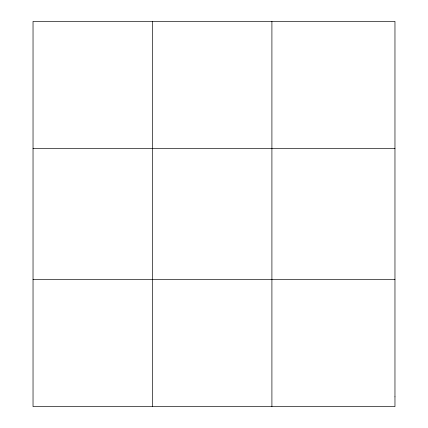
<?xml version="1.0" encoding="UTF-8"?>
<svg xmlns="http://www.w3.org/2000/svg" width="428" height="428" viewBox="0 0 428 428"><rect width="100%" height="100%" fill="white"/><g stroke="black" fill="none" stroke-linecap="round" stroke-linejoin="round"><path stroke-width="0.64" d="M152.47 406.6L152.47 21.4M271.908 406.6L271.908 21.4M33.036 148.516L394.964 148.516M33.036 279.484L394.964 279.484M394.964 396.82L394.964 406.6L33.036 406.6L33.036 21.4L394.964 21.4L394.964 396.82"/></g></svg>
